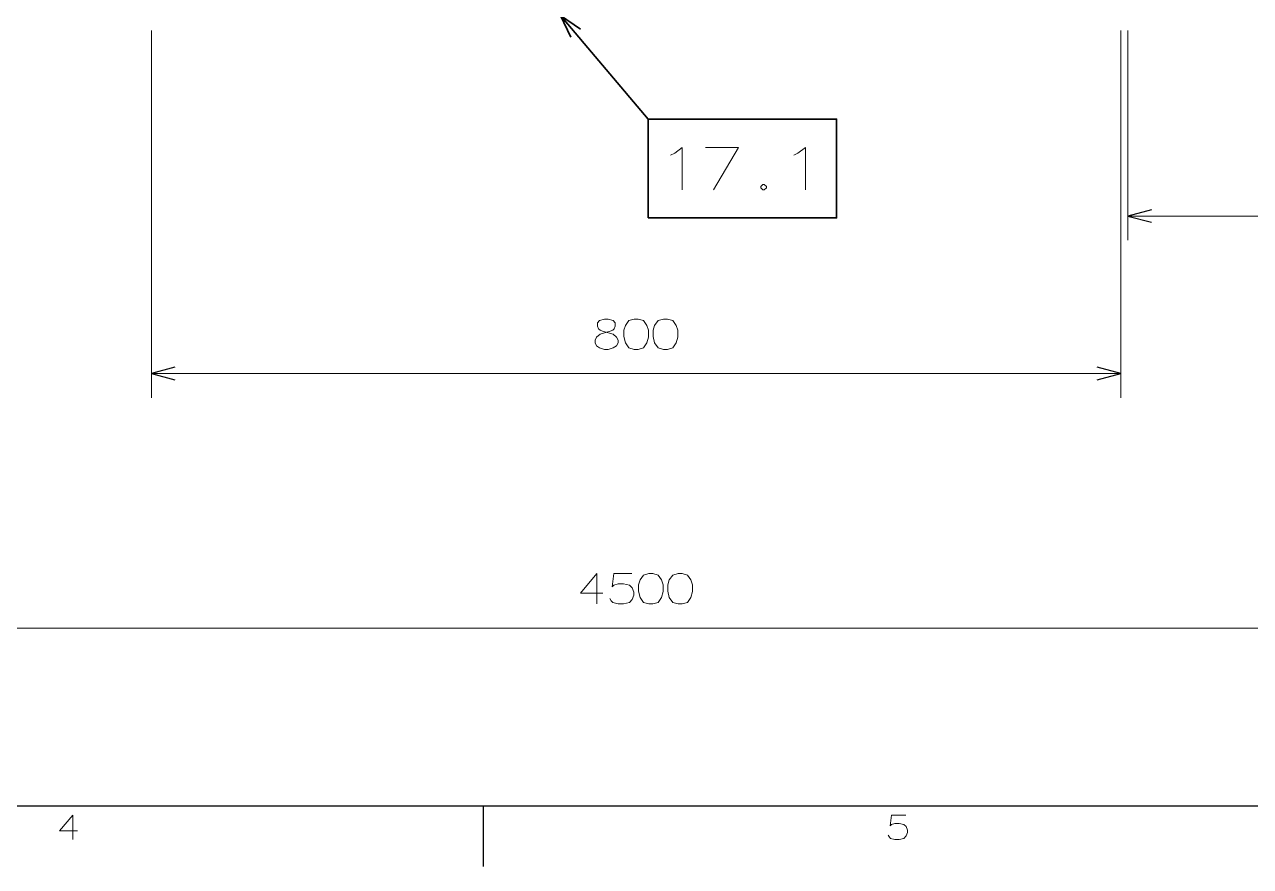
# Model space of a CAD drawing. Extents: x 5 to 836, y 5 to 589.
# Drawn here: x 245.8 to 347, y 5 to 74.5 of the extents above; entities that cross this region are included whole.
import ezdxf

# ---------------------------------------------------------------- set-up
doc = ezdxf.new("R2010")
doc.units = 0

msp = doc.modelspace()

# ---------------------------------------------------------------- linework, layer by layer
at = {"color": 7, "lineweight": 9}
for p, q in [((256.29, 73.97), (256.29, 43.67)), ((336.29, 73.97), (336.29, 43.67)), ((336.89, 73.97), (336.89, 56.67)), ((336.89, 58.67), (521.29, 58.67)), ((256.29, 45.67), (336.29, 45.67)), ((71.29, 24.67), (521.29, 24.67))]:
    msp.add_line(p, q, dxfattribs=at)
at = {"color": 7, "lineweight": 25}
for p, q in [((10, 10), (831, 10)), ((283.67, 10), (283.67, 5))]:
    msp.add_line(p, q, dxfattribs=at)
at = {"color": 7, "lineweight": 35}
for points in [[(290.06, 75.23), (297.29, 66.67)], [(291.7, 74.09), (290.06, 75.23), (290.91, 73.42)]]:
    msp.add_lwpolyline(points, dxfattribs=at)
msp.add_lwpolyline([(297.29, 58.52), (297.29, 66.67), (312.84, 66.67), (312.84, 58.52)], close=True, dxfattribs=at)
at = {"color": 7, "lineweight": 9}
for points in [[(299.14, 63.7), (299.48, 63.87)], [(299.48, 63.87), (300.1, 64.32), (300.1, 60.82)], [(302.02, 64.32), (304.73, 64.32), (302.69, 60.82)], [(309.3, 63.7), (309.64, 63.87)], [(309.64, 63.87), (310.26, 64.32), (310.26, 60.82)], [(306.76, 61.27), (306.59, 61.1)], [(306.59, 61.1), (306.59, 60.99)], [(306.59, 60.99), (306.76, 60.82)], [(306.76, 61.27), (306.87, 61.27)], [(306.76, 60.82), (306.87, 60.82)], [(307.04, 61.1), (306.87, 61.27)], [(306.87, 60.82), (307.04, 60.99)], [(307.04, 61.1), (307.04, 60.99)], [(293.02, 47.95), (292.9, 48.2), (292.9, 48.44), (293.02, 48.68), (293.31, 48.92), (294.15, 49.16), (294.36, 49.25), (294.48, 49.37), (294.56, 49.57), (294.56, 49.85), (294.4, 50.05)], [(293.27, 50.05), (293.11, 49.85), (293.11, 49.57), (293.19, 49.37), (293.31, 49.25), (293.51, 49.16), (294.4, 48.92)], [(294.4, 50.05), (293.99, 50.17), (293.67, 50.17), (293.27, 50.05)], [(294.68, 48.68), (294.4, 48.92)], [(294.68, 48.68), (294.8, 48.44), (294.8, 48.2), (294.68, 47.95), (294.4, 47.79)], [(293.02, 47.95), (293.27, 47.79), (293.67, 47.67), (293.99, 47.67), (294.4, 47.79)], [(293.55, 27.56), (291.69, 27.56), (293.06, 29.17), (293.06, 27.96), (293.06, 26.67)], [(294.11, 27.12), (294.23, 26.91), (294.36, 26.79), (294.8, 26.67), (295.24, 26.67), (295.73, 26.79), (295.97, 27.04), (296.09, 27.4), (296.09, 27.64), (295.97, 28), (295.73, 28.2), (295.24, 28.33), (294.8, 28.33), (294.44, 28.2), (294.31, 28.08), (294.44, 29.17), (295.93, 29.17)], [(250.17, 7.94), (248.68, 7.94), (249.78, 9.23), (249.78, 8.26), (249.78, 7.23)], [(317.1, 7.58), (317.2, 7.42), (317.29, 7.32), (317.65, 7.23), (318, 7.23), (318.39, 7.32), (318.58, 7.52), (318.68, 7.81), (318.68, 8), (318.58, 8.29), (318.39, 8.45), (318, 8.55), (317.65, 8.55), (317.36, 8.45), (317.26, 8.35), (317.36, 9.23), (318.55, 9.23)]]:
    msp.add_lwpolyline(points, dxfattribs=at)
at = {"color": 7, "lineweight": 25}
for points in [[(338.82, 59.19), (336.89, 58.67), (338.82, 58.16)], [(258.22, 46.19), (256.29, 45.67), (258.22, 45.16)], [(334.36, 45.16), (336.29, 45.67), (334.36, 46.19)]]:
    msp.add_lwpolyline(points, dxfattribs=at)
at = {"color": 7, "lineweight": 9}
for points in [[(296.13, 50.17), (295.69, 50.05), (295.4, 49.65), (295.28, 49.25), (295.28, 48.72), (295.4, 48.2), (295.69, 47.79), (296.13, 47.67), (296.45, 47.67), (296.9, 47.79), (297.18, 48.2), (297.3, 48.68), (297.3, 49.25), (297.18, 49.65), (296.9, 50.05), (296.45, 50.17)], [(298.55, 50.17), (298.11, 50.05), (297.82, 49.65), (297.7, 49.25), (297.7, 48.72), (297.82, 48.2), (298.11, 47.79), (298.55, 47.67), (298.87, 47.67), (299.31, 47.79), (299.6, 48.2), (299.72, 48.68), (299.72, 49.25), (299.6, 49.65), (299.31, 50.05), (298.87, 50.17)], [(297.34, 29.17), (296.9, 29.05), (296.61, 28.65), (296.49, 28.25), (296.49, 27.72), (296.61, 27.2), (296.9, 26.79), (297.34, 26.67), (297.66, 26.67), (298.11, 26.79), (298.39, 27.2), (298.51, 27.68), (298.51, 28.25), (298.39, 28.65), (298.11, 29.05), (297.66, 29.17)], [(299.76, 29.17), (299.31, 29.05), (299.03, 28.65), (298.91, 28.25), (298.91, 27.72), (299.03, 27.2), (299.31, 26.79), (299.76, 26.67), (300.08, 26.67), (300.52, 26.79), (300.81, 27.2), (300.93, 27.68), (300.93, 28.25), (300.81, 28.65), (300.52, 29.05), (300.08, 29.17)]]:
    msp.add_lwpolyline(points, close=True, dxfattribs=at)

doc.saveas('drawing.dxf')
